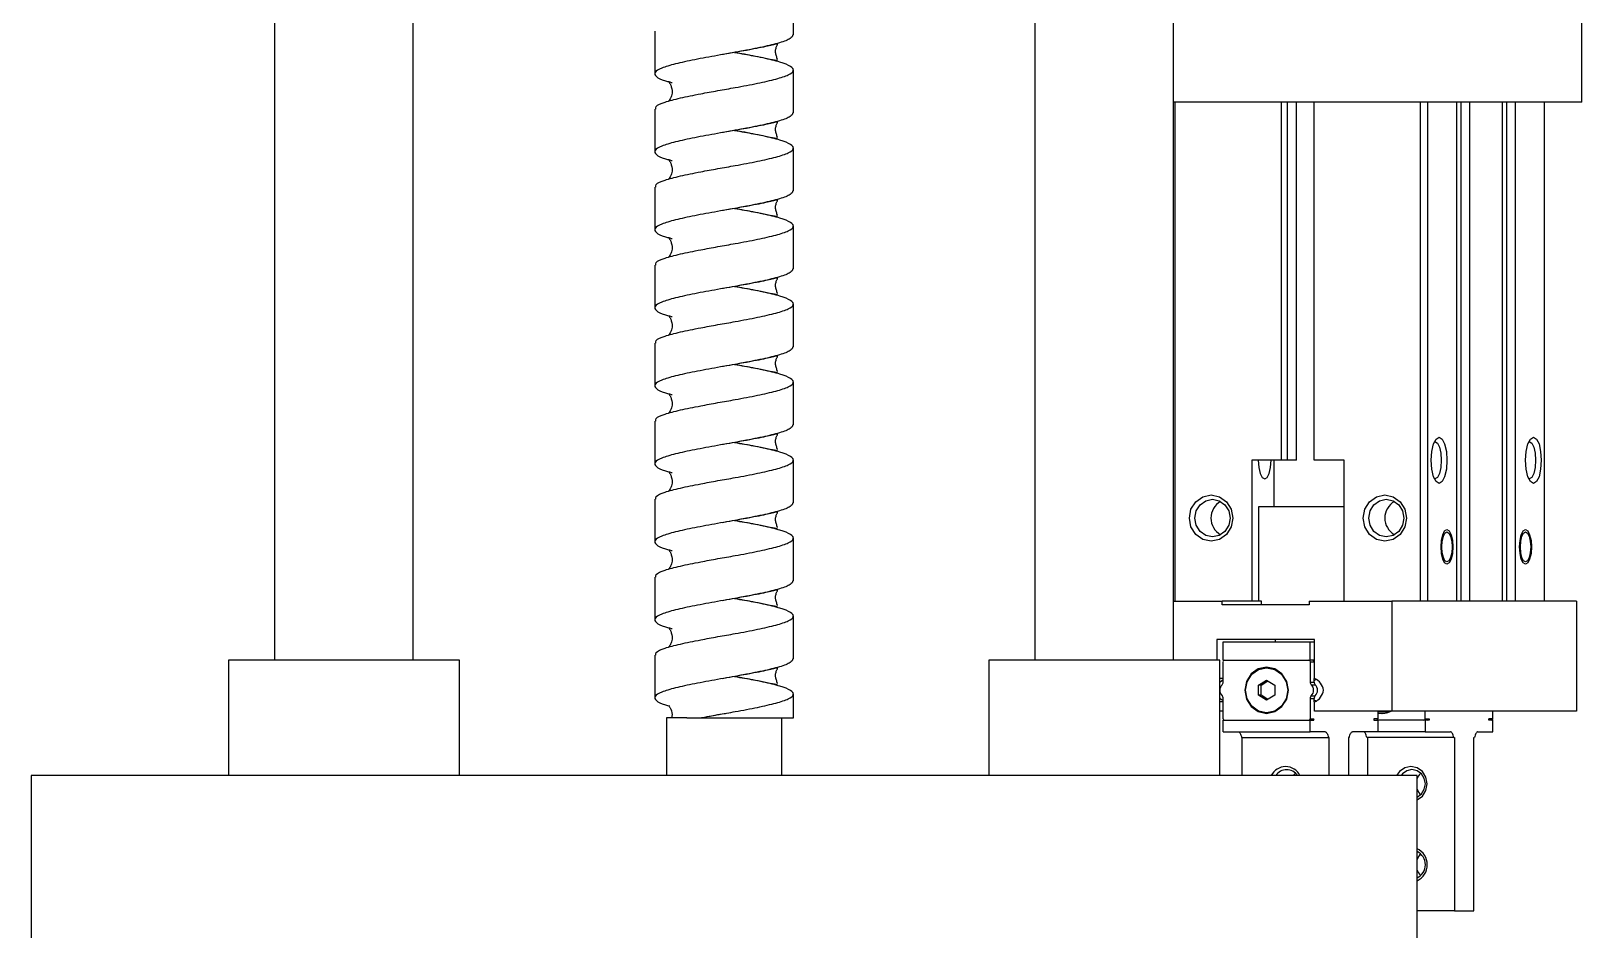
# Model space of a CAD drawing. Header units: millimetres. Extents: x 0 to 420, y 0 to 297.
# Drawn here: x 340.21 to 353.63, y 154.64 to 162.41 of the extents above; entities that cross this region are included whole.
import ezdxf

# ---------------------------------------------------------------- set-up
doc = ezdxf.new("R2010")
doc.units = ezdxf.units.MM

msp = doc.modelspace()

# ---------------------------------------------------------------- linework, layer by layer
at = {"color": 7, "linetype": 'Continuous', "lineweight": 25}
for p, q in [((342.315, 171.5), (342.315, 156.971)), ((343.515, 156.971), (343.515, 171.5)), ((348.897, 171.5), (348.897, 156.971)), ((350.097, 156.971), (350.097, 171.5)), ((353.633, 161.8), (353.633, 163.8)), ((346.806, 162.382), (346.806, 162.752)), ((345.606, 162.414), (345.606, 162.044)), ((346.231, 162.217), (346.191, 162.21)), ((346.806, 161.707), (346.806, 162.077)), ((345.606, 161.739), (345.606, 161.369)), ((351.046, 161.8), (350.097, 161.8)), ((350.111, 157.48), (350.111, 161.8)), ((351.033, 158.7), (351.033, 161.8)), ((353.633, 161.8), (351.046, 161.8)), ((351.084, 158.7), (351.084, 161.8)), ((351.161, 158.7), (351.161, 161.8)), ((351.315, 158.7), (351.315, 161.8)), ((352.236, 157.48), (352.236, 161.8)), ((352.3, 157.48), (352.3, 161.8)), ((352.551, 157.48), (352.551, 161.8)), ((352.588, 157.48), (352.588, 161.8)), ((352.663, 157.48), (352.663, 161.8)), ((352.945, 157.48), (352.945, 161.8)), ((352.982, 157.48), (352.982, 161.8)), ((353.058, 157.48), (353.058, 161.8)), ((353.308, 157.48), (353.308, 161.8)), ((346.231, 161.542), (346.191, 161.535)), ((346.806, 161.032), (346.806, 161.402)), ((345.606, 161.064), (345.606, 160.694)), ((346.231, 160.867), (346.191, 160.86)), ((346.806, 160.357), (346.806, 160.727)), ((345.606, 160.389), (345.606, 160.019)), ((346.231, 160.192), (346.191, 160.185)), ((346.806, 159.682), (346.806, 160.052)), ((345.606, 159.714), (345.606, 159.344)), ((346.231, 159.517), (346.191, 159.51)), ((346.806, 159.007), (346.806, 159.377)), ((345.606, 159.039), (345.606, 158.669)), ((346.231, 158.842), (346.191, 158.835)), ((346.806, 158.332), (346.806, 158.702)), ((351.033, 158.7), (350.774, 158.7)), ((350.774, 158.7), (350.774, 157.48)), ((350.968, 158.3), (350.968, 158.7)), ((351.084, 158.7), (351.033, 158.7)), ((351.161, 158.7), (351.084, 158.7)), ((351.573, 158.7), (351.315, 158.7)), ((351.573, 157.48), (351.573, 158.7)), ((345.606, 158.364), (345.606, 157.994)), ((350.835, 157.48), (350.835, 158.3)), ((350.835, 158.3), (351.573, 158.3)), ((346.231, 158.167), (346.191, 158.16)), ((346.806, 157.657), (346.806, 158.027)), ((345.606, 157.689), (345.606, 157.319)), ((346.231, 157.492), (346.191, 157.485)), ((350.097, 157.48), (350.519, 157.48)), ((350.519, 157.45), (350.519, 157.48)), ((350.859, 157.48), (350.519, 157.48)), ((351.271, 157.45), (350.519, 157.45)), ((350.859, 157.45), (350.859, 157.48)), ((351.271, 157.48), (351.271, 157.45)), ((351.271, 157.48), (351.986, 157.48)), ((351.986, 157.48), (351.986, 156.53)), ((352.275, 157.48), (351.986, 157.48)), ((352.3, 157.48), (352.275, 157.48)), ((352.551, 157.48), (352.3, 157.48)), ((352.644, 157.48), (352.551, 157.48)), ((352.663, 157.48), (352.644, 157.48)), ((352.945, 157.48), (352.663, 157.48)), ((353.039, 157.48), (352.945, 157.48)), ((353.058, 157.48), (353.039, 157.48)), ((353.308, 157.48), (353.058, 157.48)), ((353.585, 157.48), (353.308, 157.48)), ((353.585, 157.48), (353.585, 156.53)), ((346.806, 156.982), (346.806, 157.352)), ((351.318, 157.15), (350.472, 157.15)), ((350.472, 157.15), (350.472, 156.971)), ((350.527, 156.97), (350.527, 157.13)), ((350.527, 157.13), (351.279, 157.13)), ((350.981, 157.13), (350.981, 157.15)), ((351.279, 156.97), (351.279, 157.13)), ((351.279, 157.13), (351.318, 157.13)), ((351.318, 156.811), (351.318, 157.15)), ((341.915, 156.971), (341.915, 155.971)), ((343.915, 156.971), (341.915, 156.971)), ((343.915, 155.971), (343.915, 156.971)), ((345.606, 157.014), (345.606, 156.644)), ((348.497, 156.971), (348.497, 155.971)), ((350.497, 156.971), (348.497, 156.971)), ((350.497, 155.971), (350.497, 156.971)), ((350.527, 156.97), (351.279, 156.97)), ((351.313, 156.97), (351.279, 156.97)), ((351.313, 156.957), (351.313, 156.97)), ((350.527, 156.781), (350.527, 156.957)), ((350.866, 156.901), (350.913, 156.909)), ((350.922, 156.905), (350.903, 156.905)), ((350.922, 156.905), (350.959, 156.901)), ((351.279, 156.957), (351.279, 156.781)), ((351.279, 156.957), (351.313, 156.957)), ((346.231, 156.817), (346.191, 156.81)), ((350.527, 156.811), (350.497, 156.811)), ((350.833, 156.753), (350.903, 156.796)), ((350.833, 156.666), (350.833, 156.753)), ((350.855, 156.753), (350.833, 156.753)), ((350.855, 156.753), (350.914, 156.79)), ((350.855, 156.666), (350.855, 156.753)), ((350.903, 156.796), (350.974, 156.753)), ((350.974, 156.753), (350.974, 156.666)), ((351.279, 156.781), (351.313, 156.781)), ((351.29, 156.757), (351.324, 156.757)), ((351.313, 156.811), (351.313, 156.781)), ((351.318, 156.811), (351.313, 156.811)), ((346.806, 156.471), (346.806, 156.677)), ((350.527, 156.609), (350.497, 156.609)), ((350.527, 156.462), (350.527, 156.639)), ((350.903, 156.623), (350.833, 156.666)), ((350.855, 156.666), (350.833, 156.666)), ((350.914, 156.63), (350.855, 156.666)), ((350.974, 156.666), (350.903, 156.623)), ((351.279, 156.639), (351.279, 156.462)), ((351.279, 156.639), (351.313, 156.639)), ((351.29, 156.662), (351.324, 156.662)), ((351.313, 156.639), (351.313, 156.609)), ((351.318, 156.609), (351.313, 156.609)), ((351.318, 156.53), (351.318, 156.609)), ((345.706, 156.471), (345.706, 155.971)), ((345.883, 156.471), (345.706, 156.471)), ((346.004, 156.471), (346.806, 156.471)), ((346.706, 155.971), (346.706, 156.471)), ((350.527, 156.53), (350.497, 156.53)), ((350.527, 156.35), (350.527, 156.45)), ((350.527, 156.45), (351.279, 156.45)), ((350.913, 156.51), (350.866, 156.519)), ((350.903, 156.515), (350.922, 156.515)), ((350.959, 156.519), (350.922, 156.515)), ((351.279, 156.462), (351.313, 156.462)), ((351.279, 156.35), (351.279, 156.45)), ((351.279, 156.45), (351.313, 156.45)), ((351.313, 156.45), (351.313, 156.462)), ((351.986, 156.53), (351.318, 156.53)), ((351.866, 156.462), (351.832, 156.462)), ((351.832, 156.462), (351.832, 156.45)), ((351.832, 156.45), (351.866, 156.45)), ((351.866, 156.53), (351.866, 156.462)), ((351.866, 156.53), (351.982, 156.53)), ((351.866, 156.517), (351.908, 156.51)), ((351.866, 156.45), (351.866, 156.35)), ((352.275, 156.45), (351.866, 156.45)), ((351.899, 156.515), (351.917, 156.515)), ((351.917, 156.515), (351.955, 156.519)), ((353.585, 156.53), (351.986, 156.53)), ((352.275, 156.462), (352.275, 156.53)), ((352.275, 156.462), (352.309, 156.462)), ((352.275, 156.45), (352.275, 156.35)), ((352.309, 156.45), (352.275, 156.45)), ((352.309, 156.462), (352.309, 156.45)), ((352.862, 156.462), (352.828, 156.462)), ((352.828, 156.45), (352.828, 156.462)), ((352.862, 156.45), (352.828, 156.45)), ((352.862, 156.462), (352.862, 156.53)), ((352.862, 156.35), (352.862, 156.45)), ((350.527, 156.35), (351.279, 156.35)), ((350.686, 156.3), (351.438, 156.3)), ((350.691, 155.971), (350.691, 156.3)), ((351.409, 156.35), (351.279, 156.35)), ((351.443, 156.3), (351.438, 156.3)), ((351.443, 155.971), (351.443, 156.3)), ((351.618, 156.3), (351.613, 156.3)), ((351.613, 156.3), (351.613, 155.971)), ((351.866, 156.35), (351.647, 156.35)), ((352.524, 156.3), (351.771, 156.3)), ((351.776, 156.3), (351.776, 155.971)), ((352.275, 156.35), (351.866, 156.35)), ((352.275, 156.35), (352.494, 156.35)), ((352.524, 156.3), (352.528, 156.3)), ((352.528, 156.3), (352.528, 154.8)), ((352.698, 156.3), (352.703, 156.3)), ((352.698, 154.8), (352.698, 156.3)), ((352.732, 156.35), (352.862, 156.35)), ((340.206, 155.971), (340.206, 154.471)), ((351.847, 155.971), (340.206, 155.971)), ((352.206, 155.971), (351.847, 155.971)), ((352.206, 154.471), (352.206, 155.971)), ((352.528, 154.8), (352.206, 154.8)), ((352.528, 154.8), (352.698, 154.8))]:
    msp.add_line(p, q, dxfattribs=at)
at = {"color": 7, "linetype": 'Continuous', "lineweight": 25, "flags": 128}
for points in [[(352.396, 158.9), (352.422, 158.884), (352.444, 158.841), (352.459, 158.776), (352.464, 158.7), (352.459, 158.623), (352.444, 158.558), (352.422, 158.515), (352.396, 158.5), (352.37, 158.515), (352.348, 158.558), (352.333, 158.623), (352.328, 158.7), (352.333, 158.776), (352.348, 158.841), (352.37, 158.884), (352.396, 158.9)], [(352.356, 158.861), (352.36, 158.862), (352.381, 158.849), (352.399, 158.814), (352.411, 158.762), (352.415, 158.7), (352.411, 158.638), (352.399, 158.585), (352.381, 158.55), (352.36, 158.538), (352.356, 158.538)], [(353.212, 158.9), (353.238, 158.884), (353.261, 158.841), (353.275, 158.776), (353.28, 158.7), (353.275, 158.623), (353.261, 158.558), (353.238, 158.515), (353.212, 158.5), (353.186, 158.515), (353.164, 158.558), (353.15, 158.623), (353.144, 158.7), (353.15, 158.776), (353.164, 158.841), (353.186, 158.884), (353.212, 158.9)], [(353.172, 158.861), (353.177, 158.862), (353.198, 158.849), (353.216, 158.814), (353.228, 158.762), (353.232, 158.7), (353.228, 158.638), (353.216, 158.585), (353.198, 158.55), (353.177, 158.538), (353.172, 158.538)], [(350.831, 158.7), (350.836, 158.638), (350.848, 158.585), (350.865, 158.55), (350.887, 158.538), (350.908, 158.55), (350.926, 158.585), (350.937, 158.638), (350.942, 158.7)], [(350.422, 158.4), (350.494, 158.384), (350.555, 158.341), (350.595, 158.276), (350.61, 158.2), (350.595, 158.123), (350.555, 158.058), (350.494, 158.015), (350.422, 158), (350.35, 158.015), (350.289, 158.058), (350.248, 158.123), (350.234, 158.2), (350.248, 158.276), (350.289, 158.341), (350.35, 158.384), (350.422, 158.4)], [(350.434, 158.362), (350.493, 158.349), (350.542, 158.314), (350.575, 158.262), (350.587, 158.2), (350.575, 158.138), (350.542, 158.085), (350.493, 158.05), (350.434, 158.038), (350.376, 158.05), (350.327, 158.085), (350.294, 158.138), (350.282, 158.2), (350.294, 158.262), (350.327, 158.314), (350.376, 158.349), (350.434, 158.362)], [(351.926, 158.4), (351.998, 158.384), (352.059, 158.341), (352.1, 158.276), (352.114, 158.2), (352.1, 158.123), (352.059, 158.058), (351.998, 158.015), (351.926, 158), (351.854, 158.015), (351.793, 158.058), (351.752, 158.123), (351.738, 158.2), (351.752, 158.276), (351.793, 158.341), (351.854, 158.384), (351.926, 158.4)], [(351.939, 158.362), (351.997, 158.349), (352.047, 158.314), (352.08, 158.262), (352.091, 158.2), (352.08, 158.138), (352.047, 158.085), (351.997, 158.05), (351.939, 158.038), (351.881, 158.05), (351.831, 158.085), (351.798, 158.138), (351.787, 158.2), (351.798, 158.262), (351.831, 158.314), (351.881, 158.349), (351.939, 158.362)], [(352.464, 158.1), (352.483, 158.088), (352.5, 158.056), (352.511, 158.007), (352.515, 157.95), (352.511, 157.892), (352.5, 157.844), (352.483, 157.811), (352.464, 157.8), (352.444, 157.811), (352.428, 157.844), (352.417, 157.892), (352.413, 157.95), (352.417, 158.007), (352.428, 158.056), (352.444, 158.088), (352.464, 158.1)], [(352.464, 158.08), (352.481, 158.07), (352.495, 158.042), (352.505, 157.999), (352.508, 157.95), (352.505, 157.9), (352.495, 157.858), (352.481, 157.83), (352.464, 157.82), (352.447, 157.83), (352.433, 157.858), (352.423, 157.9), (352.42, 157.95), (352.423, 157.999), (352.433, 158.042), (352.447, 158.07), (352.464, 158.08)], [(353.144, 158.1), (353.164, 158.088), (353.18, 158.056), (353.192, 158.007), (353.195, 157.95), (353.192, 157.892), (353.18, 157.844), (353.164, 157.811), (353.144, 157.8), (353.125, 157.811), (353.108, 157.844), (353.097, 157.892), (353.093, 157.95), (353.097, 158.007), (353.108, 158.056), (353.125, 158.088), (353.144, 158.1)], [(353.144, 158.08), (353.161, 158.07), (353.176, 158.042), (353.185, 157.999), (353.189, 157.95), (353.185, 157.9), (353.176, 157.858), (353.161, 157.83), (353.144, 157.82), (353.127, 157.83), (353.113, 157.858), (353.103, 157.9), (353.1, 157.95), (353.103, 157.999), (353.113, 158.042), (353.127, 158.07), (353.144, 158.08)], [(351.091, 156.71), (351.077, 156.786), (351.036, 156.851), (350.975, 156.894), (350.903, 156.91), (350.831, 156.894), (350.77, 156.851), (350.73, 156.786), (350.715, 156.71), (350.73, 156.633), (350.77, 156.568), (350.831, 156.525), (350.903, 156.51), (350.975, 156.525), (351.036, 156.568), (351.077, 156.633), (351.091, 156.71)], [(351.087, 156.71), (351.073, 156.635), (351.033, 156.572), (350.974, 156.53), (350.903, 156.515), (350.833, 156.53), (350.774, 156.572), (350.734, 156.635), (350.72, 156.71), (350.734, 156.784), (350.774, 156.848), (350.833, 156.89), (350.903, 156.905), (350.974, 156.89), (351.033, 156.848), (351.073, 156.784), (351.087, 156.71)], [(350.527, 156.799), (350.501, 156.78), (350.497, 156.776)], [(351.334, 156.803), (351.333, 156.802), (351.313, 156.792)], [(350.497, 156.644), (350.501, 156.639), (350.527, 156.62)], [(351.313, 156.628), (351.333, 156.617), (351.334, 156.617)], [(350.657, 156.35), (350.661, 156.349), (350.665, 156.346), (350.67, 156.342), (350.674, 156.336), (350.677, 156.329), (350.681, 156.32), (350.684, 156.311), (350.686, 156.3)], [(351.409, 156.35), (351.413, 156.349), (351.418, 156.346), (351.422, 156.342), (351.426, 156.336), (351.429, 156.329), (351.433, 156.32), (351.436, 156.311), (351.438, 156.3)], [(351.618, 156.3), (351.62, 156.311), (351.623, 156.32), (351.626, 156.329), (351.63, 156.336), (351.634, 156.342), (351.638, 156.346), (351.643, 156.349), (351.647, 156.35)], [(351.771, 156.3), (351.769, 156.311), (351.766, 156.32), (351.763, 156.329), (351.759, 156.336), (351.755, 156.342), (351.751, 156.346), (351.746, 156.349), (351.742, 156.35)], [(352.524, 156.3), (352.521, 156.311), (352.518, 156.32), (352.515, 156.329), (352.511, 156.336), (352.507, 156.342), (352.503, 156.346), (352.499, 156.349), (352.494, 156.35)], [(352.732, 156.35), (352.728, 156.349), (352.724, 156.346), (352.719, 156.342), (352.715, 156.336), (352.712, 156.329), (352.708, 156.32), (352.705, 156.311), (352.703, 156.3)], [(352.206, 155.761), (352.206, 155.761), (352.252, 155.794), (352.282, 155.842), (352.293, 155.9), (352.282, 155.957), (352.252, 156.006), (352.206, 156.038), (352.152, 156.05), (352.098, 156.038), (352.052, 156.006), (352.028, 155.971)], [(351.134, 155.971), (351.146, 155.987), (351.152, 155.992)], [(352.206, 155.786), (352.243, 155.813), (352.268, 155.853), (352.277, 155.9), (352.268, 155.947), (352.243, 155.987), (352.206, 156.013), (352.161, 156.023), (352.117, 156.013), (352.08, 155.987), (352.067, 155.971)]]:
    msp.add_lwpolyline(points, dxfattribs=at)
at = {"color": 7, "linetype": 'Continuous', "lineweight": 25}
for centre, radius, start, end in [((350.587, 158.2), 0.166, 119.8919, 240.1081), ((352.092, 158.2), 0.166, 119.8919, 240.1081), ((350.539, 156.958), 0.0121, 91.8158, 181.7074), ((351.267, 156.958), 0.0121, 358.2926, 88.1842), ((351.301, 156.958), 0.0121, 358.2926, 88.1842), ((350.562, 156.71), 0.065, 133.2594, 226.7406), ((350.495, 156.78), 0.0321, 313.0511, 0.3575), ((351.312, 156.78), 0.0321, 179.6425, 226.9489), ((351.245, 156.71), 0.065, 313.2594, 46.7406), ((351.346, 156.78), 0.0321, 179.6425, 226.9489), ((351.267, 156.693), 0.129, 7.5568, 66.4683), ((351.267, 156.727), 0.129, 293.5317, 352.4432), ((351.279, 156.71), 0.065, 313.2594, 46.7406), ((350.495, 156.639), 0.0321, 359.6425, 46.9489), ((351.312, 156.639), 0.0321, 133.0511, 180.3575), ((351.346, 156.639), 0.0321, 133.0511, 180.3575), ((350.539, 156.462), 0.0121, 178.2926, 268.1842), ((351.267, 156.462), 0.0121, 271.8158, 1.7074), ((351.301, 156.462), 0.0121, 271.8158, 1.7074), ((351.854, 156.462), 0.0121, 271.8158, 1.7074), ((351.899, 156.688), 0.178, 259.6131, 297.3653), ((351.899, 156.688), 0.174, 259.3219, 293.9726), ((352.263, 156.462), 0.0121, 271.8158, 1.7074), ((352.297, 156.462), 0.0121, 271.8158, 1.7074), ((352.85, 156.462), 0.0121, 271.8158, 1.7074), ((351.067, 155.911), 0.138, 25.986, 154.014), ((351.076, 155.91), 0.112, 33.2693, 146.7307), ((352.321, 155.902), 0.123, 132.9662, 159.6625), ((352.321, 155.897), 0.123, 200.3375, 227.0338), ((352.141, 155.2), 0.153, 294.9022, 65.0978), ((352.152, 155.2), 0.125, 295.1349, 64.8651), ((352.321, 155.202), 0.123, 132.9662, 159.6625), ((352.321, 155.197), 0.123, 200.3375, 227.0338)]:
    msp.add_arc(centre, radius, start, end, dxfattribs=at)
for points, knots in [([(346.802, 162.382), (346.798, 162.371), (346.79, 162.348), (346.693, 162.312), (346.544, 162.276), (346.354, 162.239), (346.148, 162.203), (345.948, 162.166), (345.778, 162.13), (345.657, 162.093), (345.597, 162.057), (345.612, 162.02), (345.663, 161.992), (345.723, 161.977), (345.736, 161.974)], [0, 0, 0, 0, 0.08026, 0.169961, 0.259511, 0.348935, 0.43841, 0.528096, 0.617676, 0.707105, 0.796564, 0.886226, 0.975838, 1, 1, 1, 1]), ([(345.614, 161.739), (345.613, 161.747), (345.612, 161.767), (345.686, 161.799), (345.82, 161.835), (345.985, 161.868), (346.151, 161.899), (346.321, 161.928), (346.5, 161.962), (346.662, 161.999), (346.772, 162.035), (346.817, 162.072), (346.792, 162.108), (346.699, 162.145), (346.55, 162.181), (346.406, 162.209), (346.317, 162.225), (346.296, 162.229)], [0, 0, 0, 0, 0.046367, 0.120865, 0.195005, 0.269265, 0.324762, 0.380026, 0.454706, 0.529297, 0.603764, 0.678254, 0.752914, 0.827532, 0.902006, 0.976485, 1, 1, 1, 1]), ([(346.297, 162.229), (346.326, 162.224), (346.413, 162.209), (346.527, 162.189), (346.613, 162.17), (346.653, 162.161), (346.67, 162.16), (346.665, 162.177), (346.657, 162.212), (346.648, 162.235), (346.656, 162.27), (346.664, 162.287), (346.669, 162.299), (346.668, 162.305), (346.643, 162.297), (346.579, 162.282), (346.47, 162.26), (346.338, 162.236), (346.264, 162.223), (346.231, 162.217)], [0, 0, 0, 0, 0.056088, 0.166852, 0.265684, 0.31086, 0.352738, 0.427334, 0.488106, 0.527625, 0.554238, 0.567496, 0.58234, 0.618711, 0.6668, 0.723845, 0.859089, 0.938467, 1, 1, 1, 1]), ([(345.755, 161.965), (345.752, 161.966), (345.735, 161.971), (345.728, 161.973), (345.729, 161.97), (345.744, 161.949), (345.76, 161.901), (345.752, 161.852), (345.737, 161.822), (345.727, 161.809), (345.727, 161.808), (345.726, 161.807)], [0, 0, 0, 0, 0.044019, 0.229284, 0.347826, 0.38783, 0.566886, 0.71203, 0.865909, 0.938856, 1, 1, 1, 1]), ([(346.802, 161.707), (346.798, 161.696), (346.79, 161.673), (346.693, 161.637), (346.544, 161.601), (346.354, 161.564), (346.148, 161.528), (345.948, 161.491), (345.778, 161.455), (345.657, 161.418), (345.597, 161.382), (345.612, 161.345), (345.663, 161.317), (345.723, 161.302), (345.736, 161.299)], [0, 0, 0, 0, 0.0802596, 0.1699611, 0.2595114, 0.3489345, 0.4384098, 0.5280963, 0.6176759, 0.7071054, 0.7965639, 0.8862261, 0.9758379, 1, 1, 1, 1]), ([(345.614, 161.064), (345.613, 161.072), (345.612, 161.092), (345.686, 161.124), (345.82, 161.16), (345.985, 161.193), (346.151, 161.224), (346.321, 161.253), (346.5, 161.287), (346.662, 161.324), (346.772, 161.36), (346.817, 161.397), (346.792, 161.433), (346.699, 161.47), (346.55, 161.506), (346.407, 161.534), (346.318, 161.55), (346.297, 161.554)], [0, 0, 0, 0, 0.046382, 0.120902, 0.195065, 0.269349, 0.324863, 0.380144, 0.454848, 0.529463, 0.603952, 0.678466, 0.753149, 0.827791, 0.902288, 0.97679, 1, 1, 1, 1]), ([(346.297, 161.554), (346.326, 161.549), (346.413, 161.534), (346.527, 161.514), (346.613, 161.495), (346.653, 161.486), (346.67, 161.485), (346.665, 161.502), (346.657, 161.537), (346.648, 161.56), (346.656, 161.595), (346.664, 161.612), (346.669, 161.624), (346.668, 161.63), (346.643, 161.622), (346.579, 161.607), (346.47, 161.585), (346.338, 161.561), (346.264, 161.548), (346.231, 161.542)], [0, 0, 0, 0, 0.056088, 0.166852, 0.265684, 0.31086, 0.352738, 0.427334, 0.488106, 0.527625, 0.554238, 0.567496, 0.58234, 0.618711, 0.6668, 0.723845, 0.859089, 0.938467, 1, 1, 1, 1]), ([(345.755, 161.29), (345.752, 161.291), (345.735, 161.296), (345.728, 161.298), (345.729, 161.295), (345.744, 161.274), (345.76, 161.226), (345.752, 161.177), (345.737, 161.147), (345.727, 161.134), (345.727, 161.133), (345.726, 161.132)], [0, 0, 0, 0, 0.044019, 0.229284, 0.347826, 0.38783, 0.566886, 0.71203, 0.865909, 0.938856, 1, 1, 1, 1]), ([(346.802, 161.032), (346.798, 161.021), (346.79, 160.998), (346.693, 160.962), (346.544, 160.926), (346.354, 160.889), (346.148, 160.853), (345.948, 160.816), (345.778, 160.78), (345.657, 160.743), (345.597, 160.707), (345.612, 160.67), (345.663, 160.642), (345.723, 160.627), (345.736, 160.624)], [0, 0, 0, 0, 0.0802596, 0.1699611, 0.2595114, 0.3489345, 0.4384098, 0.5280963, 0.6176759, 0.7071054, 0.7965639, 0.8862261, 0.9758379, 1, 1, 1, 1]), ([(345.614, 160.389), (345.613, 160.397), (345.612, 160.417), (345.686, 160.449), (345.82, 160.485), (345.985, 160.518), (346.151, 160.549), (346.321, 160.578), (346.5, 160.612), (346.662, 160.649), (346.772, 160.685), (346.817, 160.722), (346.792, 160.758), (346.699, 160.795), (346.55, 160.831), (346.406, 160.859), (346.317, 160.875), (346.296, 160.879)], [0, 0, 0, 0, 0.046367, 0.120865, 0.195005, 0.269265, 0.324762, 0.380026, 0.454706, 0.529297, 0.603764, 0.678254, 0.752914, 0.827532, 0.902006, 0.976485, 1, 1, 1, 1]), ([(346.297, 160.879), (346.326, 160.874), (346.413, 160.859), (346.527, 160.839), (346.613, 160.82), (346.653, 160.811), (346.67, 160.81), (346.665, 160.827), (346.657, 160.862), (346.648, 160.885), (346.656, 160.92), (346.664, 160.937), (346.669, 160.949), (346.668, 160.955), (346.643, 160.947), (346.579, 160.932), (346.47, 160.91), (346.338, 160.886), (346.264, 160.873), (346.231, 160.867)], [0, 0, 0, 0, 0.056088, 0.166852, 0.265684, 0.31086, 0.352738, 0.427334, 0.488106, 0.527625, 0.554238, 0.567496, 0.58234, 0.618711, 0.6668, 0.723845, 0.859089, 0.938467, 1, 1, 1, 1]), ([(345.755, 160.615), (345.752, 160.616), (345.735, 160.621), (345.728, 160.623), (345.729, 160.62), (345.744, 160.599), (345.76, 160.551), (345.752, 160.502), (345.737, 160.472), (345.727, 160.459), (345.727, 160.458), (345.726, 160.457)], [0, 0, 0, 0, 0.044019, 0.229284, 0.347826, 0.38783, 0.566886, 0.71203, 0.865909, 0.938856, 1, 1, 1, 1]), ([(346.802, 160.357), (346.798, 160.346), (346.79, 160.323), (346.693, 160.287), (346.544, 160.251), (346.354, 160.214), (346.148, 160.178), (345.948, 160.141), (345.778, 160.105), (345.657, 160.068), (345.597, 160.032), (345.612, 159.995), (345.663, 159.967), (345.723, 159.952), (345.736, 159.949)], [0, 0, 0, 0, 0.0802596, 0.1699611, 0.2595114, 0.3489345, 0.4384098, 0.5280963, 0.6176759, 0.7071054, 0.7965639, 0.8862261, 0.9758379, 1, 1, 1, 1]), ([(345.614, 159.714), (345.613, 159.722), (345.612, 159.742), (345.686, 159.774), (345.82, 159.81), (345.985, 159.843), (346.151, 159.874), (346.321, 159.903), (346.5, 159.937), (346.662, 159.974), (346.772, 160.01), (346.817, 160.047), (346.792, 160.083), (346.699, 160.12), (346.55, 160.156), (346.406, 160.184), (346.317, 160.2), (346.296, 160.204)], [0, 0, 0, 0, 0.046367, 0.120865, 0.195005, 0.269265, 0.324762, 0.380026, 0.454706, 0.529297, 0.603764, 0.678254, 0.752914, 0.827532, 0.902006, 0.976485, 1, 1, 1, 1]), ([(346.297, 160.204), (346.326, 160.199), (346.413, 160.184), (346.527, 160.164), (346.613, 160.145), (346.653, 160.136), (346.67, 160.135), (346.665, 160.152), (346.657, 160.187), (346.648, 160.21), (346.656, 160.245), (346.664, 160.262), (346.669, 160.274), (346.668, 160.28), (346.643, 160.272), (346.579, 160.257), (346.47, 160.235), (346.338, 160.211), (346.264, 160.198), (346.231, 160.192)], [0, 0, 0, 0, 0.056088, 0.166852, 0.265684, 0.31086, 0.352738, 0.427334, 0.488106, 0.527625, 0.554238, 0.567496, 0.58234, 0.618711, 0.6668, 0.723845, 0.859089, 0.938467, 1, 1, 1, 1]), ([(345.755, 159.94), (345.752, 159.941), (345.735, 159.946), (345.728, 159.948), (345.729, 159.945), (345.744, 159.924), (345.76, 159.876), (345.752, 159.827), (345.737, 159.797), (345.727, 159.784), (345.727, 159.783), (345.726, 159.782)], [0, 0, 0, 0, 0.044019, 0.229284, 0.347826, 0.38783, 0.566886, 0.71203, 0.865909, 0.938856, 1, 1, 1, 1]), ([(346.802, 159.682), (346.798, 159.671), (346.79, 159.648), (346.693, 159.612), (346.544, 159.576), (346.354, 159.539), (346.148, 159.503), (345.948, 159.466), (345.778, 159.43), (345.657, 159.393), (345.597, 159.357), (345.612, 159.32), (345.663, 159.292), (345.723, 159.277), (345.736, 159.274)], [0, 0, 0, 0, 0.08026, 0.169961, 0.259511, 0.348935, 0.43841, 0.528096, 0.617676, 0.707105, 0.796564, 0.886226, 0.975838, 1, 1, 1, 1]), ([(345.614, 159.039), (345.613, 159.047), (345.612, 159.067), (345.686, 159.099), (345.82, 159.135), (345.985, 159.168), (346.151, 159.199), (346.321, 159.228), (346.5, 159.262), (346.662, 159.299), (346.772, 159.335), (346.817, 159.372), (346.792, 159.408), (346.699, 159.445), (346.55, 159.481), (346.406, 159.509), (346.317, 159.525), (346.296, 159.529)], [0, 0, 0, 0, 0.046367, 0.120865, 0.195005, 0.269265, 0.324762, 0.380026, 0.454706, 0.529297, 0.603764, 0.678254, 0.752914, 0.827532, 0.902006, 0.976485, 1, 1, 1, 1]), ([(346.297, 159.529), (346.326, 159.524), (346.413, 159.509), (346.527, 159.489), (346.613, 159.47), (346.653, 159.461), (346.67, 159.46), (346.665, 159.477), (346.657, 159.512), (346.648, 159.535), (346.656, 159.57), (346.664, 159.587), (346.669, 159.599), (346.668, 159.605), (346.643, 159.597), (346.579, 159.582), (346.47, 159.56), (346.338, 159.536), (346.264, 159.523), (346.231, 159.517)], [0, 0, 0, 0, 0.056088, 0.166852, 0.265684, 0.31086, 0.352738, 0.427334, 0.488106, 0.527625, 0.554238, 0.567496, 0.58234, 0.618711, 0.6668, 0.723845, 0.859089, 0.938467, 1, 1, 1, 1]), ([(345.755, 159.265), (345.752, 159.266), (345.735, 159.271), (345.728, 159.273), (345.729, 159.27), (345.744, 159.249), (345.76, 159.201), (345.752, 159.152), (345.737, 159.122), (345.727, 159.109), (345.727, 159.108), (345.726, 159.107)], [0, 0, 0, 0, 0.044019, 0.229284, 0.347826, 0.38783, 0.566886, 0.71203, 0.865909, 0.938856, 1, 1, 1, 1]), ([(346.802, 159.007), (346.798, 158.996), (346.79, 158.973), (346.693, 158.937), (346.544, 158.901), (346.354, 158.864), (346.148, 158.828), (345.948, 158.791), (345.778, 158.755), (345.657, 158.718), (345.597, 158.682), (345.612, 158.645), (345.663, 158.617), (345.723, 158.602), (345.736, 158.599)], [0, 0, 0, 0, 0.08026, 0.169961, 0.259511, 0.348935, 0.43841, 0.528096, 0.617676, 0.707105, 0.796564, 0.886226, 0.975838, 1, 1, 1, 1]), ([(345.614, 158.364), (345.613, 158.372), (345.612, 158.392), (345.686, 158.424), (345.82, 158.46), (345.985, 158.493), (346.151, 158.524), (346.321, 158.553), (346.5, 158.587), (346.662, 158.624), (346.772, 158.66), (346.817, 158.697), (346.792, 158.733), (346.699, 158.77), (346.55, 158.806), (346.406, 158.834), (346.317, 158.85), (346.296, 158.854)], [0, 0, 0, 0, 0.046367, 0.120865, 0.195005, 0.269265, 0.324762, 0.380026, 0.454706, 0.529297, 0.603764, 0.678254, 0.752914, 0.827532, 0.902006, 0.976485, 1, 1, 1, 1]), ([(346.297, 158.854), (346.326, 158.849), (346.413, 158.834), (346.527, 158.814), (346.613, 158.795), (346.653, 158.786), (346.67, 158.785), (346.665, 158.802), (346.657, 158.837), (346.648, 158.86), (346.656, 158.895), (346.664, 158.912), (346.669, 158.924), (346.668, 158.93), (346.643, 158.922), (346.579, 158.907), (346.47, 158.885), (346.338, 158.861), (346.264, 158.848), (346.231, 158.842)], [0, 0, 0, 0, 0.056088, 0.166852, 0.265684, 0.31086, 0.352738, 0.427334, 0.488106, 0.527625, 0.554238, 0.567496, 0.58234, 0.618711, 0.6668, 0.723845, 0.859089, 0.938467, 1, 1, 1, 1]), ([(345.755, 158.59), (345.752, 158.591), (345.735, 158.596), (345.728, 158.598), (345.729, 158.595), (345.744, 158.574), (345.76, 158.526), (345.752, 158.477), (345.737, 158.447), (345.727, 158.434), (345.727, 158.433), (345.726, 158.432)], [0, 0, 0, 0, 0.044019, 0.229284, 0.347826, 0.38783, 0.566886, 0.71203, 0.865909, 0.938856, 1, 1, 1, 1]), ([(346.802, 158.332), (346.798, 158.321), (346.79, 158.298), (346.693, 158.262), (346.544, 158.226), (346.354, 158.189), (346.148, 158.153), (345.948, 158.116), (345.778, 158.08), (345.657, 158.043), (345.597, 158.007), (345.612, 157.97), (345.663, 157.942), (345.723, 157.927), (345.736, 157.924)], [0, 0, 0, 0, 0.08026, 0.169961, 0.259511, 0.348935, 0.43841, 0.528096, 0.617676, 0.707105, 0.796564, 0.886226, 0.975838, 1, 1, 1, 1]), ([(345.614, 157.689), (345.613, 157.697), (345.612, 157.717), (345.686, 157.749), (345.82, 157.785), (345.985, 157.818), (346.151, 157.849), (346.321, 157.878), (346.5, 157.912), (346.662, 157.949), (346.772, 157.985), (346.817, 158.022), (346.792, 158.058), (346.699, 158.095), (346.55, 158.131), (346.406, 158.159), (346.317, 158.175), (346.296, 158.179)], [0, 0, 0, 0, 0.046367, 0.120865, 0.195005, 0.269265, 0.324762, 0.380026, 0.454706, 0.529297, 0.603764, 0.678254, 0.752914, 0.827532, 0.902006, 0.976485, 1, 1, 1, 1]), ([(346.297, 158.179), (346.326, 158.174), (346.413, 158.159), (346.527, 158.139), (346.613, 158.12), (346.653, 158.111), (346.67, 158.11), (346.665, 158.127), (346.657, 158.162), (346.648, 158.185), (346.656, 158.22), (346.664, 158.237), (346.669, 158.249), (346.668, 158.255), (346.643, 158.247), (346.579, 158.232), (346.47, 158.21), (346.338, 158.186), (346.264, 158.173), (346.231, 158.167)], [0, 0, 0, 0, 0.056088, 0.166852, 0.265684, 0.31086, 0.352738, 0.427334, 0.488106, 0.527625, 0.554238, 0.567496, 0.58234, 0.618711, 0.6668, 0.723845, 0.859089, 0.938467, 1, 1, 1, 1]), ([(345.755, 157.915), (345.752, 157.916), (345.735, 157.921), (345.728, 157.923), (345.729, 157.92), (345.744, 157.899), (345.76, 157.851), (345.752, 157.802), (345.737, 157.772), (345.727, 157.759), (345.727, 157.758), (345.726, 157.757)], [0, 0, 0, 0, 0.044019, 0.229284, 0.347826, 0.38783, 0.566886, 0.71203, 0.865909, 0.938856, 1, 1, 1, 1]), ([(346.802, 157.657), (346.798, 157.646), (346.79, 157.623), (346.693, 157.587), (346.544, 157.551), (346.354, 157.514), (346.148, 157.478), (345.948, 157.441), (345.778, 157.405), (345.657, 157.368), (345.597, 157.332), (345.612, 157.295), (345.663, 157.267), (345.723, 157.252), (345.736, 157.249)], [0, 0, 0, 0, 0.08026, 0.169961, 0.259511, 0.348935, 0.43841, 0.528096, 0.617676, 0.707105, 0.796564, 0.886226, 0.975838, 1, 1, 1, 1]), ([(345.614, 157.014), (345.613, 157.022), (345.612, 157.042), (345.686, 157.074), (345.82, 157.11), (345.985, 157.143), (346.151, 157.174), (346.321, 157.203), (346.5, 157.237), (346.662, 157.274), (346.772, 157.31), (346.817, 157.347), (346.792, 157.383), (346.699, 157.42), (346.55, 157.456), (346.407, 157.484), (346.318, 157.5), (346.297, 157.504)], [0, 0, 0, 0, 0.0463819, 0.1209023, 0.1950655, 0.2693494, 0.3248632, 0.3801444, 0.4548481, 0.5294627, 0.6039523, 0.678466, 0.7531494, 0.8277908, 0.9022882, 0.9767903, 1, 1, 1, 1]), ([(346.297, 157.504), (346.326, 157.499), (346.413, 157.484), (346.527, 157.464), (346.613, 157.445), (346.653, 157.436), (346.67, 157.435), (346.665, 157.452), (346.657, 157.487), (346.648, 157.51), (346.656, 157.545), (346.664, 157.562), (346.669, 157.574), (346.668, 157.58), (346.643, 157.572), (346.579, 157.557), (346.47, 157.535), (346.338, 157.511), (346.264, 157.498), (346.231, 157.492)], [0, 0, 0, 0, 0.056088, 0.166852, 0.265684, 0.31086, 0.352738, 0.427334, 0.488106, 0.527625, 0.554238, 0.567496, 0.58234, 0.618711, 0.6668, 0.723845, 0.859089, 0.938467, 1, 1, 1, 1]), ([(345.755, 157.24), (345.752, 157.241), (345.735, 157.246), (345.728, 157.248), (345.729, 157.245), (345.744, 157.224), (345.76, 157.176), (345.752, 157.127), (345.737, 157.097), (345.727, 157.084), (345.727, 157.083), (345.726, 157.082)], [0, 0, 0, 0, 0.044019, 0.229284, 0.347826, 0.38783, 0.566886, 0.71203, 0.865909, 0.938856, 1, 1, 1, 1]), ([(346.802, 156.982), (346.798, 156.971), (346.79, 156.948), (346.693, 156.912), (346.544, 156.876), (346.354, 156.839), (346.148, 156.803), (345.948, 156.766), (345.778, 156.73), (345.657, 156.693), (345.597, 156.657), (345.612, 156.62), (345.663, 156.592), (345.723, 156.577), (345.736, 156.574)], [0, 0, 0, 0, 0.08026, 0.169961, 0.259511, 0.348935, 0.43841, 0.528096, 0.617676, 0.707105, 0.796564, 0.886226, 0.975838, 1, 1, 1, 1]), ([(346.297, 156.829), (346.326, 156.824), (346.413, 156.809), (346.527, 156.789), (346.613, 156.77), (346.653, 156.761), (346.67, 156.76), (346.665, 156.777), (346.657, 156.812), (346.648, 156.835), (346.656, 156.87), (346.664, 156.887), (346.669, 156.899), (346.668, 156.905), (346.643, 156.897), (346.579, 156.882), (346.47, 156.86), (346.338, 156.836), (346.264, 156.823), (346.231, 156.817)], [0, 0, 0, 0, 0.056088, 0.166852, 0.265684, 0.31086, 0.352738, 0.427334, 0.488106, 0.527625, 0.554238, 0.567496, 0.58234, 0.618711, 0.6668, 0.723845, 0.859089, 0.938467, 1, 1, 1, 1]), ([(346.004, 156.471), (346.053, 156.48), (346.15, 156.499), (346.321, 156.528), (346.5, 156.562), (346.662, 156.599), (346.772, 156.635), (346.817, 156.672), (346.792, 156.708), (346.699, 156.745), (346.55, 156.781), (346.407, 156.809), (346.318, 156.825), (346.297, 156.829)], [0, 0, 0, 0, 0.075979, 0.151639, 0.253881, 0.356002, 0.457952, 0.559935, 0.66215, 0.764307, 0.866267, 0.968234, 1, 1, 1, 1]), ([(345.73, 156.571), (345.73, 156.571), (345.729, 156.57), (345.744, 156.549), (345.759, 156.507), (345.754, 156.481), (345.752, 156.472)], [0, 0, 0, 0, 0.261105, 0.356554, 0.783766, 1, 1, 1, 1]), ([(345.883, 156.471), (345.901, 156.471), (345.939, 156.471), (345.989, 156.471), (346.005, 156.471), (346.006, 156.471), (346.005, 156.471), (346.004, 156.471)], [0, 0, 0, 0, 0.388254, 0.847857, 0.922152, 0.969803, 1, 1, 1, 1]), ([(346.001, 156.471), (346.006, 156.472), (346.067, 156.484), (346.145, 156.498), (346.218, 156.51)], [0, 0, 0, 0, 0.069136, 1, 1, 1, 1])]:
    msp.add_open_spline(points, degree=3, knots=knots, dxfattribs=at)

doc.saveas('drawing.dxf')
